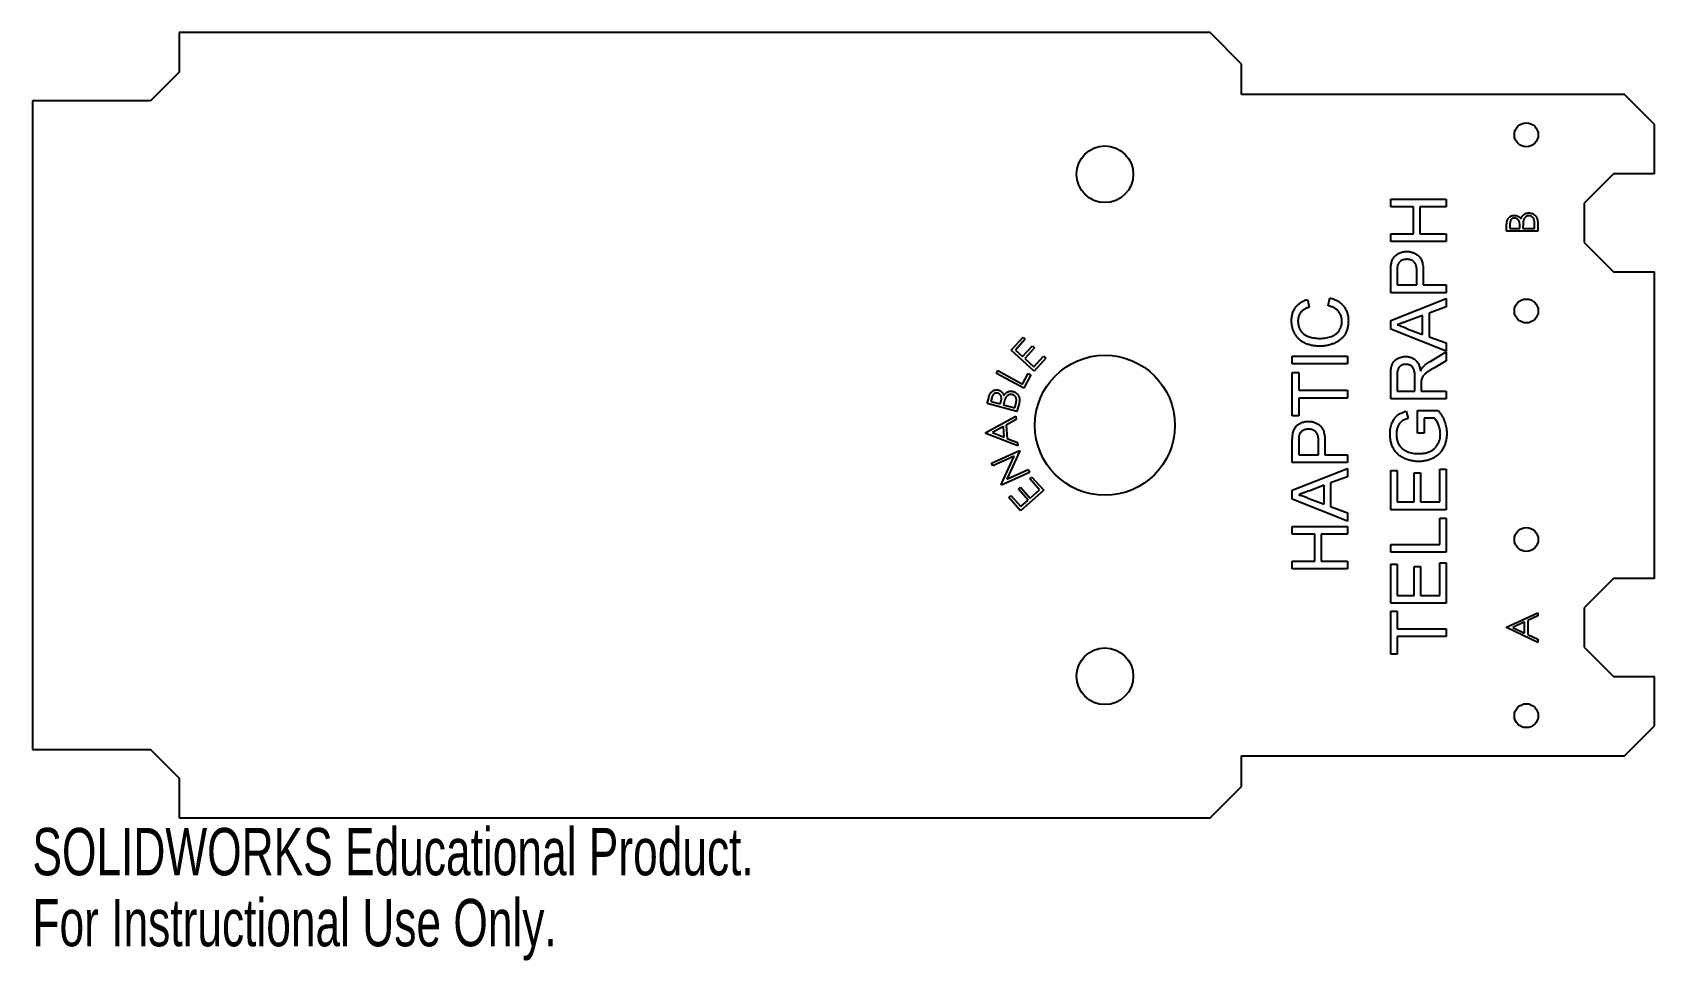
# Model space of a CAD drawing. Header units: millimetres. Extents: x 0 to 166, y -55 to 40.
import ezdxf

# ---------------------------------------------------------------- set-up
doc = ezdxf.new("R2010")
doc.units = ezdxf.units.MM
doc.styles.add('SLDTEXTSTYLE0', font='TXT', dxfattribs={"width": 0.7})

msp = doc.modelspace()

# ---------------------------------------------------------------- linework, layer by layer
at = {"color": 7, "linetype": 'Continuous', "lineweight": 25}
for p, q in [((14.9, 40.12), (14.9, 36.06)), ((120.19, 40.12), (14.9, 40.12)), ((123.42, 36.89), (120.19, 40.12)), ((123.42, 33.77), (123.42, 36.89)), ((14.9, 36.06), (11.96, 33.12)), ((162.54, 33.77), (123.42, 33.77)), ((165.6, 30.71), (162.54, 33.77)), ((-0.1, 33.12), (-0.1, -33.12)), ((11.96, 33.12), (-0.1, 33.12)), ((165.6, 25.67), (165.6, 30.71)), ((161.4, 25.67), (158.4, 22.67)), ((165.6, 25.67), (161.4, 25.67)), ((138.65, 23.1), (144.3, 23.1)), ((138.65, 22.31), (138.65, 23.1)), ((140.97, 22.31), (138.65, 22.31)), ((140.97, 19.55), (140.97, 22.31)), ((141.62, 22.31), (141.62, 19.55)), ((144.3, 22.31), (141.62, 22.31)), ((144.3, 23.1), (144.3, 22.31)), ((158.4, 22.67), (158.4, 18.67)), ((150.49, 19.82), (150.49, 20.43)), ((150.82, 20.49), (150.82, 20.1)), ((150.82, 20.1), (151.84, 20.1)), ((151.84, 20.1), (151.84, 20.29)), ((152.16, 20.29), (152.16, 20.1)), ((152.16, 20.1), (153.34, 20.1)), ((153.34, 20.1), (153.34, 20.51)), ((153.67, 20.67), (153.67, 19.82)), ((138.65, 19.55), (140.97, 19.55)), ((138.65, 18.76), (138.65, 19.55)), ((144.3, 18.76), (138.65, 18.76)), ((141.62, 19.55), (144.3, 19.55)), ((144.3, 19.55), (144.3, 18.76)), ((153.67, 19.82), (150.49, 19.82)), ((158.4, 18.67), (161.4, 15.67)), ((138.65, 13.54), (138.65, 15.62)), ((139.3, 15.69), (139.3, 14.34)), ((141.33, 14.34), (141.33, 15.7)), ((141.98, 15.72), (141.98, 14.34)), ((161.4, 15.67), (165.6, 15.67)), ((165.6, -15.67), (165.6, 15.67)), ((144.3, 13.54), (138.65, 13.54)), ((139.3, 14.34), (141.33, 14.34)), ((141.98, 14.34), (144.3, 14.34)), ((144.3, 14.34), (144.3, 13.54)), ((130.16, 12.85), (130.33, 12.06)), ((132.25, 12.2), (132.43, 13)), ((138.65, 10.69), (144.3, 12.94)), ((144.3, 12.09), (142.56, 11.45)), ((144.3, 12.94), (144.3, 12.09)), ((138.65, 9.8), (138.65, 10.69)), ((141.91, 11.21), (140.42, 10.66)), ((141.91, 9.28), (141.91, 11.21)), ((142.56, 11.45), (142.56, 9.04)), ((99.87, 7.65), (101.09, 8.99)), ((101.32, 8.78), (100.31, 7.67)), ((101.09, 8.99), (101.32, 8.78)), ((144.3, 7.55), (138.65, 9.8)), ((140.34, 9.86), (141.91, 9.28)), ((142.56, 9.04), (144.3, 8.4)), ((144.3, 8.4), (144.3, 7.55)), ((102.21, 5.52), (99.87, 7.65)), ((100.31, 7.67), (101.04, 7.01)), ((101.04, 7.01), (102.04, 8.11)), ((102.27, 7.9), (101.27, 6.8)), ((101.27, 6.8), (102.19, 5.97)), ((102.04, 8.11), (102.27, 7.9)), ((102.19, 5.97), (103.19, 7.06)), ((103.42, 6.85), (102.21, 5.52)), ((103.19, 7.06), (103.42, 6.85)), ((128.59, 6.26), (128.59, 7.06)), ((128.59, 7.06), (134.24, 7.06)), ((134.24, 7.06), (134.24, 6.26)), ((142.74, 6.56), (144.3, 7.48)), ((144.3, 7.48), (144.3, 6.57)), ((98.38, 5.3), (98.53, 5.58)), ((101.16, 3.79), (98.38, 5.3)), ((98.53, 5.58), (101.04, 4.21)), ((101.04, 4.21), (101.62, 5.28)), ((101.89, 5.14), (101.16, 3.79)), ((101.62, 5.28), (101.89, 5.14)), ((134.24, 6.26), (128.59, 6.26)), ((128.59, 5.39), (129.25, 5.39)), ((128.59, 0.97), (128.59, 5.39)), ((129.25, 5.39), (129.25, 3.58)), ((138.65, 2.68), (138.65, 5.13)), ((139.3, 5.16), (139.3, 3.47)), ((141.11, 3.47), (141.11, 4.99)), ((144.3, 6.57), (143.11, 5.87)), ((129.25, 3.58), (134.24, 3.58)), ((134.24, 3.58), (134.24, 2.78)), ((139.3, 3.47), (141.11, 3.47)), ((141.76, 4.29), (141.76, 3.47)), ((141.76, 3.47), (144.3, 3.47)), ((144.3, 3.47), (144.3, 2.68)), ((97.42, 2.21), (97.58, 2.81)), ((100.46, 1.39), (97.42, 2.21)), ((97.89, 2.78), (97.8, 2.43)), ((97.8, 2.43), (98.77, 2.17)), ((98.77, 2.17), (98.82, 2.34)), ((99.12, 2.26), (99.08, 2.09)), ((99.08, 2.09), (100.24, 1.77)), ((100.24, 1.77), (100.34, 2.15)), ((100.68, 2.23), (100.46, 1.39)), ((129.25, 2.78), (129.25, 0.97)), ((134.24, 2.78), (129.25, 2.78)), ((144.3, 2.68), (138.65, 2.68)), ((97.3, -0.76), (100.35, 0.93)), ((100.38, 0.59), (99.37, 0.02)), ((99.37, 0.02), (99.47, -1.34)), ((100.35, 0.93), (100.38, 0.59)), ((129.25, 0.97), (128.59, 0.97)), ((140.24, 1.42), (140.42, 0.69)), ((141.4, 1.52), (143.49, 1.52)), ((141.4, -0.8), (141.4, 1.52)), ((142.05, 0.72), (142.05, -0.8)), ((143.12, 0.72), (142.05, 0.72)), ((97.3, -0.84), (97.3, -0.76)), ((100.56, -2.11), (97.3, -0.84)), ((99.08, -0.14), (97.97, -0.75)), ((97.97, -0.75), (99.15, -1.22)), ((99.15, -1.22), (99.08, -0.14)), ((99.47, -1.34), (100.54, -1.76)), ((131.27, -3.01), (131.27, -1.65)), ((131.93, -1.63), (131.93, -3.01)), ((142.05, -0.8), (141.4, -0.8)), ((97.87, -3.86), (100.73, -2.57)), ((100.19, -3.15), (97.99, -4.14)), ((98.85, -6.04), (100.19, -3.15)), ((100.76, -2.63), (99.44, -5.5)), ((100.54, -1.76), (100.56, -2.11)), ((100.73, -2.57), (100.76, -2.63)), ((128.59, -3.81), (128.59, -1.73)), ((129.25, -1.66), (129.25, -3.01)), ((129.25, -3.01), (131.27, -3.01)), ((131.93, -3.01), (134.24, -3.01)), ((134.24, -3.01), (134.24, -3.81)), ((97.99, -4.14), (97.87, -3.86)), ((101.74, -4.82), (98.88, -6.11)), ((99.44, -5.5), (101.61, -4.52)), ((101.61, -4.52), (101.74, -4.82)), ((134.24, -3.81), (128.59, -3.81)), ((128.59, -6.65), (134.24, -4.41)), ((134.24, -4.41), (134.24, -5.26)), ((138.65, -4.64), (139.3, -4.64)), ((138.65, -8.63), (138.65, -4.64)), ((139.3, -4.64), (139.3, -7.83)), ((141.04, -4.86), (141.69, -4.86)), ((141.04, -7.83), (141.04, -4.86)), ((141.69, -4.86), (141.69, -7.83)), ((143.65, -7.83), (143.65, -4.5)), ((143.65, -4.5), (144.3, -4.5)), ((144.3, -4.5), (144.3, -8.63)), ((98.88, -6.11), (98.85, -6.04)), ((100.61, -6.53), (100.84, -6.33)), ((101.6, -7.64), (100.61, -6.53)), ((100.84, -6.33), (101.83, -7.44)), ((101.77, -5.49), (102, -5.29)), ((102.76, -6.61), (101.77, -5.49)), ((101.83, -7.44), (102.76, -6.61)), ((102, -5.29), (103.21, -6.63)), ((131.85, -6.14), (130.37, -6.69)), ((131.85, -8.07), (131.85, -6.14)), ((134.24, -5.26), (132.51, -5.9)), ((132.51, -5.9), (132.51, -8.31)), ((99.63, -7.39), (99.86, -7.18)), ((100.84, -8.75), (99.63, -7.39)), ((99.86, -7.18), (100.86, -8.3)), ((103.21, -6.63), (100.84, -8.75)), ((100.86, -8.3), (101.6, -7.64)), ((128.59, -7.55), (128.59, -6.65)), ((134.24, -9.8), (128.59, -7.55)), ((130.29, -7.49), (131.85, -8.07)), ((139.3, -7.83), (141.04, -7.83)), ((141.69, -7.83), (143.65, -7.83)), ((132.51, -8.31), (134.24, -8.95)), ((134.24, -8.95), (134.24, -9.8)), ((144.3, -8.63), (138.65, -8.63)), ((143.65, -12.17), (143.65, -9.49)), ((143.65, -9.49), (144.3, -9.49)), ((144.3, -9.49), (144.3, -12.97)), ((128.59, -10.33), (134.24, -10.33)), ((128.59, -11.12), (128.59, -10.33)), ((130.91, -11.12), (128.59, -11.12)), ((130.91, -13.88), (130.91, -11.12)), ((131.56, -11.12), (131.56, -13.88)), ((134.24, -11.12), (131.56, -11.12)), ((134.24, -10.33), (134.24, -11.12)), ((138.65, -12.17), (143.65, -12.17)), ((138.65, -12.97), (138.65, -12.17)), ((144.3, -12.97), (138.65, -12.97)), ((128.59, -13.88), (130.91, -13.88)), ((128.59, -14.67), (128.59, -13.88)), ((134.24, -14.67), (128.59, -14.67)), ((131.56, -13.88), (134.24, -13.88)), ((134.24, -13.88), (134.24, -14.67)), ((138.65, -14.2), (139.3, -14.2)), ((138.65, -18.19), (138.65, -14.2)), ((139.3, -14.2), (139.3, -17.39)), ((141.04, -14.42), (141.69, -14.42)), ((141.04, -17.39), (141.04, -14.42)), ((141.69, -14.42), (141.69, -17.39)), ((143.65, -17.39), (143.65, -14.06)), ((143.65, -14.06), (144.3, -14.06)), ((144.3, -14.06), (144.3, -18.19)), ((161.4, -15.67), (158.4, -18.67)), ((165.6, -15.67), (161.4, -15.67)), ((144.3, -18.19), (138.65, -18.19)), ((139.3, -17.39), (141.04, -17.39)), ((141.69, -17.39), (143.65, -17.39)), ((138.65, -18.98), (139.3, -18.98)), ((138.65, -23.4), (138.65, -18.98)), ((139.3, -18.98), (139.3, -20.8)), ((150.49, -20.63), (153.67, -19.16)), ((153.67, -19.47), (152.65, -19.94)), ((153.67, -19.16), (153.67, -19.47)), ((158.4, -18.67), (158.4, -22.67)), ((139.3, -20.8), (144.3, -20.8)), ((144.3, -20.8), (144.3, -21.59)), ((150.49, -20.67), (150.49, -20.63)), ((153.67, -22.18), (150.49, -20.67)), ((152.33, -20.09), (151.11, -20.65)), ((151.11, -20.65), (152.33, -21.23)), ((152.33, -21.23), (152.33, -20.09)), ((152.65, -19.94), (152.65, -21.38)), ((152.65, -21.38), (153.67, -21.87)), ((139.3, -21.59), (139.3, -23.4)), ((144.3, -21.59), (139.3, -21.59)), ((153.67, -21.87), (153.67, -22.18)), ((158.4, -22.67), (161.4, -25.67)), ((139.3, -23.4), (138.65, -23.4)), ((161.4, -25.67), (165.6, -25.67)), ((165.6, -30.71), (165.6, -25.67)), ((162.54, -33.77), (165.6, -30.71)), ((-0.1, -33.12), (11.96, -33.12)), ((11.96, -33.12), (14.9, -36.06)), ((123.42, -33.77), (162.54, -33.77)), ((123.42, -36.89), (123.42, -33.77)), ((14.9, -36.06), (14.9, -40.12)), ((120.19, -40.12), (123.42, -36.89)), ((14.9, -40.12), (120.19, -40.12))]:
    msp.add_line(p, q, dxfattribs=at)
for centre, radius in [((152.5, 29.67), 1.22), ((109.45, 25.64), 2.9), ((152.5, 11.67), 1.22), ((109.45, 0), 7.15), ((152.5, -11.67), 1.22), ((109.45, -25.64), 2.9), ((152.5, -29.67), 1.22)]:
    msp.add_circle(centre, radius, dxfattribs=at)
for points, knots in [([(151.96, 21.08), (151.97, 21.11), (152, 21.18), (152.04, 21.28), (152.09, 21.36), (152.15, 21.43), (152.21, 21.49), (152.28, 21.54), (152.35, 21.58), (152.42, 21.62), (152.5, 21.65), (152.59, 21.67), (152.68, 21.68), (152.74, 21.69), (152.77, 21.69)], [0, 0, 0, 0, 0.106049, 0.202898, 0.290277, 0.369829, 0.445984, 0.521448, 0.598336, 0.676181, 0.755561, 0.835477, 0.916653, 1, 1, 1, 1]), ([(152.77, 21.69), (152.8, 21.69), (152.86, 21.68), (152.95, 21.67), (153.04, 21.65), (153.12, 21.62), (153.2, 21.58), (153.27, 21.53), (153.34, 21.48), (153.41, 21.41), (153.47, 21.34), (153.52, 21.26), (153.57, 21.18), (153.61, 21.09), (153.63, 20.99), (153.65, 20.89), (153.67, 20.79), (153.67, 20.71), (153.67, 20.67)], [0, 0, 0, 0, 0.061168, 0.120349, 0.178201, 0.235263, 0.292718, 0.350875, 0.410153, 0.471423, 0.533744, 0.595493, 0.657847, 0.721262, 0.786797, 0.854669, 0.925469, 1, 1, 1, 1]), ([(150.49, 20.43), (150.49, 20.46), (150.49, 20.52), (150.5, 20.61), (150.51, 20.69), (150.52, 20.76), (150.53, 20.83), (150.54, 20.9), (150.56, 20.96), (150.59, 21.03), (150.63, 21.11), (150.7, 21.19), (150.77, 21.27), (150.86, 21.33), (150.96, 21.38), (151.06, 21.42), (151.17, 21.44), (151.24, 21.44), (151.28, 21.44)], [0, 0, 0, 0, 0.06258, 0.121296, 0.176641, 0.228314, 0.27673, 0.321834, 0.364044, 0.403129, 0.477724, 0.550538, 0.623257, 0.69783, 0.772992, 0.847315, 0.922836, 1, 1, 1, 1]), ([(151.29, 21.16), (151.27, 21.16), (151.23, 21.16), (151.18, 21.15), (151.14, 21.14), (151.09, 21.12), (151.05, 21.1), (151.01, 21.07), (150.98, 21.04), (150.94, 21), (150.91, 20.95), (150.89, 20.9), (150.87, 20.85), (150.85, 20.79), (150.84, 20.72), (150.83, 20.65), (150.82, 20.57), (150.82, 20.52), (150.82, 20.49)], [0, 0, 0, 0, 0.056982, 0.111776, 0.165003, 0.215812, 0.266764, 0.317942, 0.370346, 0.423824, 0.480121, 0.539309, 0.602723, 0.671107, 0.744673, 0.82352, 0.908774, 1, 1, 1, 1]), ([(151.28, 21.44), (151.32, 21.44), (151.39, 21.44), (151.49, 21.42), (151.58, 21.39), (151.67, 21.35), (151.76, 21.3), (151.83, 21.24), (151.9, 21.16), (151.94, 21.11), (151.96, 21.08)], [0, 0, 0, 0, 0.1305802, 0.2566024, 0.3798286, 0.5029103, 0.6257076, 0.7475272, 0.8717553, 1, 1, 1, 1]), ([(151.84, 20.29), (151.84, 20.32), (151.84, 20.37), (151.83, 20.45), (151.83, 20.52), (151.82, 20.59), (151.81, 20.65), (151.8, 20.71), (151.79, 20.76), (151.77, 20.82), (151.74, 20.88), (151.7, 20.95), (151.64, 21.01), (151.58, 21.06), (151.51, 21.11), (151.44, 21.14), (151.37, 21.16), (151.31, 21.16), (151.29, 21.16)], [0, 0, 0, 0, 0.0723073, 0.1397125, 0.2023061, 0.2606222, 0.3132175, 0.3617704, 0.4057417, 0.4455787, 0.518877, 0.5898295, 0.6589247, 0.7289129, 0.7977711, 0.8648036, 0.9313578, 1, 1, 1, 1]), ([(152.2, 20.88), (152.2, 20.87), (152.19, 20.83), (152.18, 20.78), (152.18, 20.72), (152.17, 20.65), (152.17, 20.57), (152.17, 20.48), (152.16, 20.39), (152.16, 20.32), (152.16, 20.29)], [0, 0, 0, 0, 0.079306, 0.171953, 0.277057, 0.394731, 0.526177, 0.671345, 0.829285, 1, 1, 1, 1]), ([(152.77, 21.4), (152.75, 21.4), (152.72, 21.4), (152.67, 21.39), (152.62, 21.38), (152.58, 21.37), (152.53, 21.35), (152.49, 21.32), (152.45, 21.3), (152.4, 21.25), (152.34, 21.19), (152.28, 21.1), (152.23, 21), (152.21, 20.92), (152.2, 20.88)], [0, 0, 0, 0, 0.060275, 0.119578, 0.177467, 0.235095, 0.292768, 0.350833, 0.410047, 0.471256, 0.595328, 0.722635, 0.85672, 1, 1, 1, 1]), ([(153.34, 20.51), (153.34, 20.53), (153.34, 20.59), (153.34, 20.67), (153.33, 20.75), (153.33, 20.82), (153.32, 20.88), (153.31, 20.94), (153.29, 20.99), (153.27, 21.05), (153.24, 21.11), (153.2, 21.18), (153.14, 21.25), (153.07, 21.3), (153, 21.35), (152.93, 21.38), (152.85, 21.4), (152.79, 21.4), (152.77, 21.4)], [0, 0, 0, 0, 0.072524, 0.13978, 0.201892, 0.25988, 0.312357, 0.360837, 0.404754, 0.443924, 0.517088, 0.587851, 0.658315, 0.72934, 0.799249, 0.866597, 0.933097, 1, 1, 1, 1]), ([(138.7, 16.45), (138.71, 16.52), (138.74, 16.65), (138.8, 16.82), (138.87, 16.99), (138.96, 17.14), (139.07, 17.27), (139.2, 17.39), (139.34, 17.49), (139.51, 17.58), (139.68, 17.65), (139.87, 17.7), (140.07, 17.74), (140.2, 17.74), (140.27, 17.74)], [0, 0, 0, 0, 0.089247, 0.173144, 0.252617, 0.32892, 0.404658, 0.481473, 0.561848, 0.645611, 0.732278, 0.81917, 0.90807, 1, 1, 1, 1]), ([(140.3, 16.95), (140.24, 16.94), (140.13, 16.94), (139.97, 16.91), (139.82, 16.86), (139.68, 16.78), (139.57, 16.69), (139.47, 16.59), (139.4, 16.47), (139.37, 16.38), (139.35, 16.34)], [0, 0, 0, 0, 0.142931, 0.276951, 0.405511, 0.531971, 0.653654, 0.769904, 0.883734, 1, 1, 1, 1]), ([(140.27, 17.74), (140.33, 17.74), (140.45, 17.74), (140.62, 17.72), (140.78, 17.68), (140.93, 17.64), (141.08, 17.57), (141.22, 17.5), (141.36, 17.41), (141.49, 17.31), (141.61, 17.19), (141.71, 17.04), (141.79, 16.87), (141.86, 16.69), (141.91, 16.48), (141.95, 16.24), (141.98, 15.99), (141.98, 15.81), (141.98, 15.72)], [0, 0, 0, 0, 0.058046, 0.114209, 0.168885, 0.222618, 0.275641, 0.328713, 0.381645, 0.435937, 0.491246, 0.548972, 0.610394, 0.676354, 0.747419, 0.824873, 0.909029, 1, 1, 1, 1]), ([(141.33, 15.7), (141.33, 15.76), (141.33, 15.86), (141.31, 16.01), (141.29, 16.15), (141.26, 16.28), (141.22, 16.39), (141.18, 16.49), (141.12, 16.58), (141.06, 16.66), (140.99, 16.73), (140.91, 16.79), (140.82, 16.84), (140.73, 16.88), (140.63, 16.91), (140.53, 16.93), (140.41, 16.94), (140.33, 16.95), (140.3, 16.95)], [0, 0, 0, 0, 0.087763, 0.169068, 0.244892, 0.314347, 0.379273, 0.439525, 0.496161, 0.549829, 0.602414, 0.654687, 0.707357, 0.761114, 0.816795, 0.874624, 0.935984, 1, 1, 1, 1]), ([(138.65, 15.62), (138.65, 15.7), (138.65, 15.86), (138.66, 16.09), (138.67, 16.28), (138.69, 16.4), (138.7, 16.45)], [0, 0, 0, 0, 0.307163, 0.576853, 0.806633, 1, 1, 1, 1]), ([(139.35, 16.34), (139.35, 16.32), (139.34, 16.29), (139.33, 16.23), (139.32, 16.16), (139.31, 16.08), (139.31, 16), (139.3, 15.9), (139.3, 15.8), (139.3, 15.73), (139.3, 15.69)], [0, 0, 0, 0, 0.076383, 0.165986, 0.270715, 0.388824, 0.520602, 0.666029, 0.825243, 1, 1, 1, 1]), ([(128.52, 10.68), (128.52, 10.74), (128.52, 10.88), (128.55, 11.07), (128.58, 11.26), (128.63, 11.44), (128.69, 11.61), (128.76, 11.77), (128.85, 11.92), (128.95, 12.07), (129.06, 12.2), (129.19, 12.33), (129.32, 12.44), (129.47, 12.55), (129.63, 12.64), (129.79, 12.72), (129.97, 12.8), (130.1, 12.83), (130.16, 12.85)], [0, 0, 0, 0, 0.068638, 0.134916, 0.198742, 0.261397, 0.322366, 0.382377, 0.442271, 0.502019, 0.561883, 0.621772, 0.68159, 0.742091, 0.80394, 0.867184, 0.932371, 1, 1, 1, 1]), ([(130.33, 12.06), (130.29, 12.04), (130.19, 12.01), (130.05, 11.96), (129.93, 11.9), (129.81, 11.83), (129.71, 11.76), (129.61, 11.69), (129.52, 11.61), (129.45, 11.52), (129.38, 11.43), (129.33, 11.33), (129.28, 11.23), (129.24, 11.12), (129.21, 11.01), (129.19, 10.89), (129.18, 10.77), (129.17, 10.68), (129.17, 10.64)], [0, 0, 0, 0, 0.077231, 0.151165, 0.220785, 0.28715, 0.350632, 0.411307, 0.469964, 0.526707, 0.582498, 0.638509, 0.694918, 0.75242, 0.811251, 0.871856, 0.934644, 1, 1, 1, 1]), ([(133.66, 10.62), (133.66, 10.67), (133.66, 10.76), (133.64, 10.9), (133.62, 11.04), (133.58, 11.17), (133.53, 11.3), (133.47, 11.42), (133.39, 11.53), (133.31, 11.64), (133.21, 11.74), (133.11, 11.83), (132.99, 11.91), (132.86, 11.99), (132.73, 12.05), (132.58, 12.11), (132.42, 12.16), (132.31, 12.19), (132.25, 12.2)], [0, 0, 0, 0, 0.063336, 0.125111, 0.184688, 0.24321, 0.300888, 0.35837, 0.415761, 0.474387, 0.533966, 0.594008, 0.655072, 0.71861, 0.784375, 0.852991, 0.9249, 1, 1, 1, 1]), ([(132.43, 13), (132.51, 12.98), (132.66, 12.94), (132.86, 12.86), (133.06, 12.78), (133.24, 12.68), (133.41, 12.57), (133.57, 12.44), (133.71, 12.31), (133.84, 12.17), (133.95, 12.01), (134.05, 11.85), (134.13, 11.68), (134.2, 11.49), (134.25, 11.31), (134.29, 11.11), (134.31, 10.9), (134.31, 10.76), (134.32, 10.69)], [0, 0, 0, 0, 0.071585, 0.14003, 0.206218, 0.270183, 0.332034, 0.392519, 0.452603, 0.512051, 0.571337, 0.629962, 0.688738, 0.748139, 0.808684, 0.870243, 0.933893, 1, 1, 1, 1]), ([(131.38, 8.07), (131.3, 8.07), (131.16, 8.08), (130.95, 8.09), (130.75, 8.12), (130.56, 8.15), (130.37, 8.2), (130.19, 8.26), (130.01, 8.32), (129.85, 8.4), (129.69, 8.49), (129.54, 8.58), (129.4, 8.69), (129.27, 8.8), (129.16, 8.92), (129.05, 9.05), (128.95, 9.19), (128.86, 9.34), (128.78, 9.49), (128.71, 9.65), (128.65, 9.81), (128.6, 9.98), (128.57, 10.14), (128.54, 10.32), (128.52, 10.5), (128.52, 10.61), (128.52, 10.68)], [0, 0, 0, 0, 0.0494, 0.097603, 0.144252, 0.189468, 0.23391, 0.277479, 0.3201, 0.362197, 0.403498, 0.443945, 0.48366, 0.522903, 0.561867, 0.600803, 0.640112, 0.67965, 0.719406, 0.758859, 0.79832, 0.837806, 0.877471, 0.917684, 0.958394, 1, 1, 1, 1]), ([(129.17, 10.64), (129.17, 10.59), (129.18, 10.49), (129.19, 10.34), (129.21, 10.21), (129.25, 10.07), (129.29, 9.95), (129.34, 9.83), (129.41, 9.72), (129.48, 9.61), (129.56, 9.51), (129.65, 9.42), (129.74, 9.34), (129.84, 9.26), (129.95, 9.19), (130.06, 9.13), (130.18, 9.08), (130.35, 9.02), (130.57, 8.96), (130.83, 8.91), (131.1, 8.87), (131.28, 8.87), (131.37, 8.87)], [0, 0, 0, 0, 0.046755, 0.091953, 0.135782, 0.178202, 0.219405, 0.25999, 0.300086, 0.340347, 0.380104, 0.419671, 0.458777, 0.497935, 0.537416, 0.577653, 0.618705, 0.660477, 0.745342, 0.829773, 0.914616, 1, 1, 1, 1]), ([(131.37, 8.87), (131.49, 8.87), (131.71, 8.88), (132.03, 8.91), (132.33, 8.98), (132.57, 9.05), (132.74, 9.12), (132.86, 9.18), (132.97, 9.25), (133.07, 9.33), (133.17, 9.41), (133.26, 9.5), (133.34, 9.59), (133.4, 9.7), (133.46, 9.8), (133.52, 9.91), (133.56, 10.02), (133.6, 10.14), (133.63, 10.25), (133.65, 10.37), (133.66, 10.49), (133.66, 10.58), (133.66, 10.62)], [0, 0, 0, 0, 0.1053427, 0.2047194, 0.2980721, 0.3870729, 0.4297285, 0.4709038, 0.511124, 0.550181, 0.5883564, 0.6266848, 0.6644533, 0.7025163, 0.7404824, 0.7776192, 0.8147169, 0.8515272, 0.888099, 0.925112, 0.9621039, 1, 1, 1, 1]), ([(134.32, 10.69), (134.32, 10.62), (134.31, 10.47), (134.3, 10.26), (134.27, 10.07), (134.23, 9.88), (134.18, 9.7), (134.11, 9.53), (134.04, 9.37), (133.95, 9.22), (133.85, 9.09), (133.74, 8.96), (133.62, 8.84), (133.5, 8.73), (133.36, 8.62), (133.21, 8.53), (133.05, 8.44), (132.88, 8.36), (132.7, 8.3), (132.52, 8.24), (132.34, 8.19), (132.15, 8.14), (131.96, 8.11), (131.77, 8.09), (131.57, 8.07), (131.44, 8.07), (131.38, 8.07)], [0, 0, 0, 0, 0.049195, 0.096246, 0.141346, 0.1846, 0.226072, 0.266186, 0.305302, 0.343257, 0.380888, 0.418506, 0.456328, 0.494246, 0.533032, 0.572481, 0.613086, 0.654941, 0.697402, 0.739889, 0.782199, 0.825065, 0.86799, 0.911412, 0.955373, 1, 1, 1, 1]), ([(140.42, 10.66), (140.37, 10.64), (140.25, 10.6), (140.09, 10.54), (139.94, 10.48), (139.79, 10.43), (139.66, 10.38), (139.53, 10.33), (139.41, 10.29), (139.34, 10.26), (139.3, 10.25)], [0, 0, 0, 0, 0.1531481, 0.2994335, 0.4364264, 0.5656706, 0.6865083, 0.7992685, 0.9033947, 1, 1, 1, 1]), ([(139.3, 10.25), (139.39, 10.22), (139.57, 10.18), (139.83, 10.09), (140.09, 9.99), (140.26, 9.9), (140.34, 9.86)], [0, 0, 0, 0, 0.247289, 0.496559, 0.746365, 1, 1, 1, 1]), ([(138.65, 5.13), (138.65, 5.18), (138.65, 5.3), (138.66, 5.46), (138.67, 5.61), (138.68, 5.75), (138.71, 5.88), (138.73, 6), (138.76, 6.11), (138.8, 6.21), (138.84, 6.3), (138.89, 6.39), (138.94, 6.47), (139.01, 6.54), (139.08, 6.61), (139.15, 6.68), (139.24, 6.74), (139.36, 6.82), (139.52, 6.9), (139.73, 6.97), (139.95, 7.01), (140.1, 7.02), (140.17, 7.02)], [0, 0, 0, 0, 0.06211, 0.120208, 0.174379, 0.225435, 0.272348, 0.316377, 0.356856, 0.393964, 0.429574, 0.464666, 0.500018, 0.535463, 0.571342, 0.607886, 0.645312, 0.684166, 0.762587, 0.840503, 0.919076, 1, 1, 1, 1]), ([(140.17, 7.02), (140.22, 7.02), (140.32, 7.02), (140.46, 7), (140.59, 6.97), (140.72, 6.93), (140.84, 6.88), (140.96, 6.82), (141.07, 6.74), (141.17, 6.66), (141.27, 6.56), (141.36, 6.45), (141.44, 6.32), (141.51, 6.19), (141.57, 6.04), (141.62, 5.88), (141.66, 5.71), (141.68, 5.59), (141.69, 5.52)], [0, 0, 0, 0, 0.061411, 0.121291, 0.179218, 0.23593, 0.292206, 0.348184, 0.40443, 0.462009, 0.520315, 0.580362, 0.641803, 0.706556, 0.77386, 0.845272, 0.920158, 1, 1, 1, 1]), ([(140.19, 6.22), (140.16, 6.22), (140.09, 6.22), (140, 6.21), (139.92, 6.19), (139.84, 6.16), (139.76, 6.13), (139.68, 6.08), (139.61, 6.03), (139.55, 5.97), (139.49, 5.9), (139.44, 5.82), (139.39, 5.73), (139.36, 5.63), (139.33, 5.53), (139.31, 5.41), (139.3, 5.29), (139.3, 5.2), (139.3, 5.16)], [0, 0, 0, 0, 0.060327, 0.118163, 0.174192, 0.228867, 0.28343, 0.337808, 0.392615, 0.44845, 0.505951, 0.565046, 0.626644, 0.692223, 0.761124, 0.835305, 0.915323, 1, 1, 1, 1]), ([(141.11, 4.99), (141.11, 5.06), (141.11, 5.2), (141.09, 5.4), (141.06, 5.57), (141.01, 5.71), (140.95, 5.83), (140.88, 5.94), (140.79, 6.03), (140.68, 6.1), (140.57, 6.15), (140.44, 6.19), (140.32, 6.22), (140.23, 6.22), (140.19, 6.22)], [0, 0, 0, 0, 0.1288803, 0.2409297, 0.3380968, 0.4203833, 0.4943327, 0.5660059, 0.636727, 0.7090818, 0.7818865, 0.8536341, 0.9261589, 1, 1, 1, 1]), ([(141.69, 5.52), (141.71, 5.57), (141.76, 5.66), (141.83, 5.77), (141.9, 5.88), (141.95, 5.93), (141.97, 5.96)], [0, 0, 0, 0, 0.293116, 0.557735, 0.791885, 1, 1, 1, 1]), ([(143.11, 5.87), (143.06, 5.84), (142.98, 5.79), (142.86, 5.72), (142.76, 5.65), (142.65, 5.59), (142.56, 5.53), (142.47, 5.47), (142.39, 5.41), (142.3, 5.35), (142.19, 5.27), (142.09, 5.18), (142, 5.09), (141.92, 4.98), (141.84, 4.85), (141.81, 4.74), (141.79, 4.68)], [0, 0, 0, 0, 0.080769, 0.156518, 0.227901, 0.294266, 0.356814, 0.415214, 0.468089, 0.517188, 0.604663, 0.681493, 0.748455, 0.805278, 0.90542, 1, 1, 1, 1]), ([(141.97, 5.96), (142.02, 6.02), (142.13, 6.13), (142.31, 6.28), (142.52, 6.42), (142.66, 6.51), (142.74, 6.56)], [0, 0, 0, 0, 0.2295276, 0.4714659, 0.7281863, 1, 1, 1, 1]), ([(97.58, 2.81), (97.59, 2.84), (97.6, 2.9), (97.63, 2.98), (97.66, 3.06), (97.69, 3.13), (97.72, 3.19), (97.75, 3.25), (97.78, 3.3), (97.82, 3.36), (97.89, 3.43), (97.97, 3.49), (98.06, 3.55), (98.16, 3.58), (98.27, 3.61), (98.37, 3.62), (98.48, 3.61), (98.55, 3.6), (98.59, 3.59)], [0, 0, 0, 0, 0.063228, 0.122624, 0.178412, 0.230406, 0.279123, 0.324903, 0.367106, 0.406524, 0.48139, 0.554173, 0.626853, 0.701116, 0.77587, 0.849359, 0.923562, 1, 1, 1, 1]), ([(98.59, 3.59), (98.62, 3.58), (98.68, 3.56), (98.77, 3.51), (98.86, 3.46), (98.93, 3.39), (99, 3.31), (99.05, 3.23), (99.09, 3.13), (99.11, 3.06), (99.12, 3.02)], [0, 0, 0, 0, 0.1259059, 0.248214, 0.3688002, 0.4907082, 0.6129146, 0.7374606, 0.8651451, 1, 1, 1, 1]), ([(99.12, 3.02), (99.14, 3.06), (99.19, 3.12), (99.26, 3.21), (99.33, 3.28), (99.41, 3.34), (99.48, 3.39), (99.56, 3.42), (99.64, 3.45), (99.72, 3.47), (99.81, 3.48), (99.9, 3.48), (99.99, 3.47), (100.05, 3.46), (100.08, 3.45)], [0, 0, 0, 0, 0.109755, 0.209362, 0.298988, 0.380017, 0.456152, 0.532249, 0.607782, 0.684587, 0.762287, 0.840026, 0.919344, 1, 1, 1, 1]), ([(100.08, 3.45), (100.11, 3.44), (100.17, 3.42), (100.25, 3.39), (100.33, 3.34), (100.4, 3.29), (100.46, 3.23), (100.52, 3.17), (100.58, 3.09), (100.63, 3.01), (100.67, 2.93), (100.7, 2.84), (100.72, 2.75), (100.73, 2.65), (100.73, 2.55), (100.73, 2.44), (100.71, 2.34), (100.69, 2.27), (100.68, 2.23)], [0, 0, 0, 0, 0.060819, 0.120126, 0.177904, 0.234959, 0.292449, 0.350497, 0.40978, 0.471034, 0.533227, 0.594972, 0.657375, 0.721142, 0.786519, 0.8545, 0.925678, 1, 1, 1, 1]), ([(141.79, 4.68), (141.79, 4.66), (141.78, 4.61), (141.77, 4.52), (141.76, 4.41), (141.76, 4.33), (141.76, 4.29)], [0, 0, 0, 0, 0.177495, 0.405226, 0.678388, 1, 1, 1, 1]), ([(98.5, 3.27), (98.48, 3.28), (98.45, 3.28), (98.4, 3.29), (98.35, 3.29), (98.31, 3.29), (98.26, 3.28), (98.22, 3.26), (98.17, 3.24), (98.13, 3.21), (98.09, 3.18), (98.06, 3.14), (98.02, 3.1), (97.99, 3.05), (97.96, 2.99), (97.94, 2.93), (97.91, 2.86), (97.9, 2.81), (97.89, 2.78)], [0, 0, 0, 0, 0.059315, 0.1155295, 0.1698625, 0.2222857, 0.2741601, 0.3263831, 0.378816, 0.4325485, 0.4883798, 0.5470234, 0.6097876, 0.6772261, 0.7494786, 0.8270123, 0.9104414, 1, 1, 1, 1]), ([(98.82, 2.34), (98.82, 2.37), (98.84, 2.42), (98.85, 2.49), (98.87, 2.56), (98.88, 2.62), (98.88, 2.68), (98.89, 2.73), (98.89, 2.78), (98.88, 2.83), (98.87, 2.9), (98.84, 2.98), (98.81, 3.05), (98.76, 3.11), (98.71, 3.16), (98.64, 3.21), (98.58, 3.25), (98.53, 3.26), (98.5, 3.27)], [0, 0, 0, 0, 0.071348, 0.137581, 0.198746, 0.255465, 0.307758, 0.355292, 0.398704, 0.437651, 0.51025, 0.580879, 0.65037, 0.720971, 0.791655, 0.8602, 0.929184, 1, 1, 1, 1]), ([(99.3, 2.79), (99.3, 2.77), (99.28, 2.74), (99.26, 2.7), (99.24, 2.64), (99.22, 2.58), (99.2, 2.51), (99.17, 2.43), (99.15, 2.35), (99.13, 2.29), (99.12, 2.26)], [0, 0, 0, 0, 0.0796752, 0.1716178, 0.277612, 0.3956968, 0.5270338, 0.6709501, 0.8293156, 1, 1, 1, 1]), ([(100, 3.13), (99.97, 3.14), (99.9, 3.15), (99.8, 3.15), (99.7, 3.13), (99.61, 3.1), (99.52, 3.04), (99.44, 2.97), (99.36, 2.89), (99.32, 2.82), (99.3, 2.79)], [0, 0, 0, 0, 0.120921, 0.238315, 0.35477, 0.475869, 0.599524, 0.725708, 0.858379, 1, 1, 1, 1]), ([(100.34, 2.15), (100.35, 2.17), (100.36, 2.23), (100.38, 2.3), (100.39, 2.37), (100.4, 2.44), (100.41, 2.5), (100.41, 2.55), (100.41, 2.61), (100.41, 2.67), (100.39, 2.74), (100.37, 2.82), (100.32, 2.89), (100.27, 2.96), (100.22, 3.02), (100.15, 3.07), (100.08, 3.11), (100.02, 3.12), (100, 3.13)], [0, 0, 0, 0, 0.070675, 0.136399, 0.197245, 0.25392, 0.305429, 0.352876, 0.39543, 0.434344, 0.506913, 0.577962, 0.648588, 0.720547, 0.792151, 0.861417, 0.930327, 1, 1, 1, 1]), ([(128.65, -0.89), (128.66, -0.83), (128.68, -0.7), (128.74, -0.52), (128.81, -0.36), (128.91, -0.21), (129.01, -0.08), (129.14, 0.04), (129.29, 0.14), (129.45, 0.23), (129.63, 0.3), (129.82, 0.36), (130.01, 0.39), (130.15, 0.39), (130.22, 0.39)], [0, 0, 0, 0, 0.089247, 0.173144, 0.252617, 0.32892, 0.404658, 0.481473, 0.561848, 0.645611, 0.732278, 0.81917, 0.90807, 1, 1, 1, 1]), ([(130.22, 0.39), (130.28, 0.39), (130.39, 0.39), (130.56, 0.37), (130.72, 0.34), (130.88, 0.29), (131.03, 0.23), (131.17, 0.15), (131.3, 0.06), (131.43, -0.04), (131.55, -0.16), (131.65, -0.31), (131.74, -0.48), (131.81, -0.66), (131.86, -0.87), (131.9, -1.1), (131.92, -1.36), (131.92, -1.54), (131.93, -1.63)], [0, 0, 0, 0, 0.058046, 0.114209, 0.168885, 0.222618, 0.275641, 0.328713, 0.381645, 0.435937, 0.491246, 0.548972, 0.610394, 0.676354, 0.747419, 0.824873, 0.909029, 1, 1, 1, 1]), ([(138.58, -0.88), (138.58, -0.78), (138.58, -0.59), (138.62, -0.3), (138.68, -0.03), (138.77, 0.22), (138.88, 0.45), (139, 0.66), (139.15, 0.85), (139.32, 1), (139.51, 1.14), (139.73, 1.25), (139.98, 1.35), (140.15, 1.4), (140.24, 1.42)], [0, 0, 0, 0, 0.096253, 0.188113, 0.277015, 0.363182, 0.445971, 0.524129, 0.598944, 0.671649, 0.746226, 0.824932, 0.909421, 1, 1, 1, 1]), ([(140.42, 0.69), (140.36, 0.67), (140.23, 0.63), (140.05, 0.56), (139.89, 0.48), (139.76, 0.39), (139.64, 0.29), (139.54, 0.16), (139.45, 0.02), (139.37, -0.14), (139.31, -0.31), (139.26, -0.5), (139.23, -0.69), (139.23, -0.83), (139.23, -0.9)], [0, 0, 0, 0, 0.097076, 0.185439, 0.266101, 0.339388, 0.409894, 0.483101, 0.560449, 0.642732, 0.728625, 0.816099, 0.906095, 1, 1, 1, 1]), ([(143.72, -0.89), (143.72, -0.81), (143.71, -0.65), (143.67, -0.42), (143.62, -0.19), (143.53, 0.04), (143.44, 0.24), (143.34, 0.43), (143.24, 0.59), (143.16, 0.68), (143.12, 0.72)], [0, 0, 0, 0, 0.135042, 0.269593, 0.404859, 0.54315, 0.676358, 0.796483, 0.90368, 1, 1, 1, 1]), ([(143.49, 1.52), (143.56, 1.42), (143.7, 1.25), (143.88, 0.96), (144.03, 0.68), (144.15, 0.38), (144.25, 0.09), (144.32, -0.21), (144.36, -0.51), (144.37, -0.72), (144.37, -0.82)], [0, 0, 0, 0, 0.135798, 0.266773, 0.393765, 0.517975, 0.639685, 0.759812, 0.879747, 1, 1, 1, 1]), ([(128.59, -1.73), (128.59, -1.65), (128.59, -1.48), (128.61, -1.26), (128.62, -1.07), (128.64, -0.95), (128.65, -0.89)], [0, 0, 0, 0, 0.307163, 0.576853, 0.806633, 1, 1, 1, 1]), ([(129.3, -1.01), (129.29, -1.03), (129.28, -1.06), (129.27, -1.12), (129.26, -1.19), (129.26, -1.27), (129.25, -1.35), (129.25, -1.45), (129.25, -1.55), (129.25, -1.62), (129.25, -1.66)], [0, 0, 0, 0, 0.076383, 0.165986, 0.270715, 0.388824, 0.520602, 0.666029, 0.825243, 1, 1, 1, 1]), ([(130.24, -0.4), (130.18, -0.41), (130.07, -0.41), (129.91, -0.44), (129.76, -0.49), (129.63, -0.57), (129.51, -0.66), (129.42, -0.76), (129.34, -0.88), (129.31, -0.97), (129.3, -1.01)], [0, 0, 0, 0, 0.1429315, 0.2769513, 0.4055114, 0.5319707, 0.6536539, 0.7699044, 0.8837344, 1, 1, 1, 1]), ([(131.27, -1.65), (131.27, -1.59), (131.27, -1.49), (131.26, -1.34), (131.24, -1.2), (131.21, -1.07), (131.17, -0.96), (131.12, -0.85), (131.07, -0.76), (131, -0.69), (130.93, -0.62), (130.85, -0.56), (130.77, -0.51), (130.68, -0.47), (130.58, -0.44), (130.47, -0.42), (130.36, -0.41), (130.28, -0.4), (130.24, -0.4)], [0, 0, 0, 0, 0.087763, 0.169068, 0.244892, 0.314347, 0.379273, 0.439525, 0.496161, 0.549829, 0.602414, 0.654687, 0.707357, 0.761114, 0.816795, 0.874624, 0.935984, 1, 1, 1, 1]), ([(141.5, -3.7), (141.43, -3.7), (141.3, -3.7), (141.1, -3.68), (140.9, -3.65), (140.71, -3.62), (140.52, -3.57), (140.33, -3.51), (140.15, -3.44), (139.97, -3.36), (139.8, -3.27), (139.64, -3.17), (139.49, -3.06), (139.36, -2.94), (139.23, -2.81), (139.11, -2.67), (139.01, -2.52), (138.92, -2.37), (138.84, -2.2), (138.77, -2.03), (138.71, -1.86), (138.66, -1.67), (138.62, -1.48), (138.6, -1.29), (138.58, -1.09), (138.58, -0.95), (138.58, -0.88)], [0, 0, 0, 0, 0.044165, 0.08771, 0.131031, 0.173741, 0.216212, 0.258644, 0.301425, 0.344147, 0.386293, 0.427626, 0.467682, 0.507356, 0.546596, 0.585659, 0.624796, 0.664261, 0.70408, 0.744339, 0.784896, 0.825996, 0.86798, 0.910812, 0.954849, 1, 1, 1, 1]), ([(139.23, -0.9), (139.23, -0.98), (139.23, -1.13), (139.26, -1.36), (139.31, -1.57), (139.38, -1.76), (139.46, -1.93), (139.56, -2.09), (139.67, -2.23), (139.79, -2.35), (139.92, -2.45), (140.05, -2.55), (140.19, -2.63), (140.29, -2.67), (140.34, -2.69)], [0, 0, 0, 0, 0.10683, 0.206835, 0.301522, 0.390915, 0.476079, 0.556607, 0.63409, 0.709208, 0.782931, 0.855762, 0.927798, 1, 1, 1, 1]), ([(141.47, -2.9), (141.53, -2.9), (141.65, -2.9), (141.83, -2.89), (142, -2.87), (142.16, -2.84), (142.31, -2.81), (142.46, -2.76), (142.59, -2.71), (142.73, -2.65), (142.85, -2.59), (142.96, -2.51), (143.07, -2.43), (143.17, -2.34), (143.26, -2.24), (143.34, -2.14), (143.41, -2.03), (143.5, -1.88), (143.59, -1.67), (143.66, -1.42), (143.71, -1.15), (143.72, -0.98), (143.72, -0.89)], [0, 0, 0, 0, 0.053533, 0.105202, 0.154421, 0.202058, 0.247822, 0.292253, 0.335022, 0.37672, 0.41738, 0.457242, 0.496101, 0.534706, 0.572804, 0.611142, 0.649537, 0.68888, 0.767144, 0.844392, 0.92158, 1, 1, 1, 1]), ([(144.37, -0.82), (144.37, -0.89), (144.37, -1.02), (144.35, -1.22), (144.32, -1.42), (144.28, -1.61), (144.23, -1.8), (144.17, -1.98), (144.1, -2.16), (144.02, -2.33), (143.93, -2.49), (143.82, -2.65), (143.71, -2.79), (143.59, -2.93), (143.45, -3.05), (143.31, -3.16), (143.16, -3.26), (143, -3.36), (142.83, -3.44), (142.65, -3.51), (142.47, -3.57), (142.29, -3.61), (142.1, -3.65), (141.9, -3.68), (141.7, -3.7), (141.57, -3.7), (141.5, -3.7)], [0, 0, 0, 0, 0.0447, 0.088798, 0.131915, 0.174229, 0.216386, 0.258307, 0.299934, 0.34156, 0.382684, 0.42308, 0.462985, 0.502641, 0.541949, 0.58166, 0.621714, 0.662286, 0.703361, 0.744344, 0.785641, 0.827019, 0.869333, 0.911961, 0.955547, 1, 1, 1, 1]), ([(140.34, -2.69), (140.43, -2.72), (140.61, -2.79), (140.89, -2.85), (141.18, -2.9), (141.37, -2.9), (141.47, -2.9)], [0, 0, 0, 0, 0.242987, 0.490046, 0.740674, 1, 1, 1, 1]), ([(130.37, -6.69), (130.31, -6.71), (130.2, -6.75), (130.04, -6.81), (129.88, -6.87), (129.74, -6.92), (129.6, -6.97), (129.47, -7.02), (129.36, -7.06), (129.28, -7.09), (129.25, -7.1)], [0, 0, 0, 0, 0.1531481, 0.2994335, 0.4364264, 0.5656706, 0.6865083, 0.7992685, 0.9033947, 1, 1, 1, 1]), ([(129.25, -7.1), (129.33, -7.13), (129.51, -7.17), (129.78, -7.26), (130.04, -7.36), (130.2, -7.45), (130.29, -7.49)], [0, 0, 0, 0, 0.247289, 0.496559, 0.746365, 1, 1, 1, 1])]:
    msp.add_open_spline(points, degree=3, knots=knots, dxfattribs=at)

# ---------------------------------------------------------------- texts
at = {"color": 7, "linetype": 'Continuous', "char_height": 4.8336, "attachment_point": 1, "style": 'SLDTEXTSTYLE0'}
for s, insert in [('SOLIDWORKS Educational Product.', (-0.1, -41.14)), ('For Instructional Use Only.', (-0.1, -48.39))]:
    msp.add_mtext(s, dxfattribs=dict(at, insert=insert))

doc.saveas('drawing.dxf')
